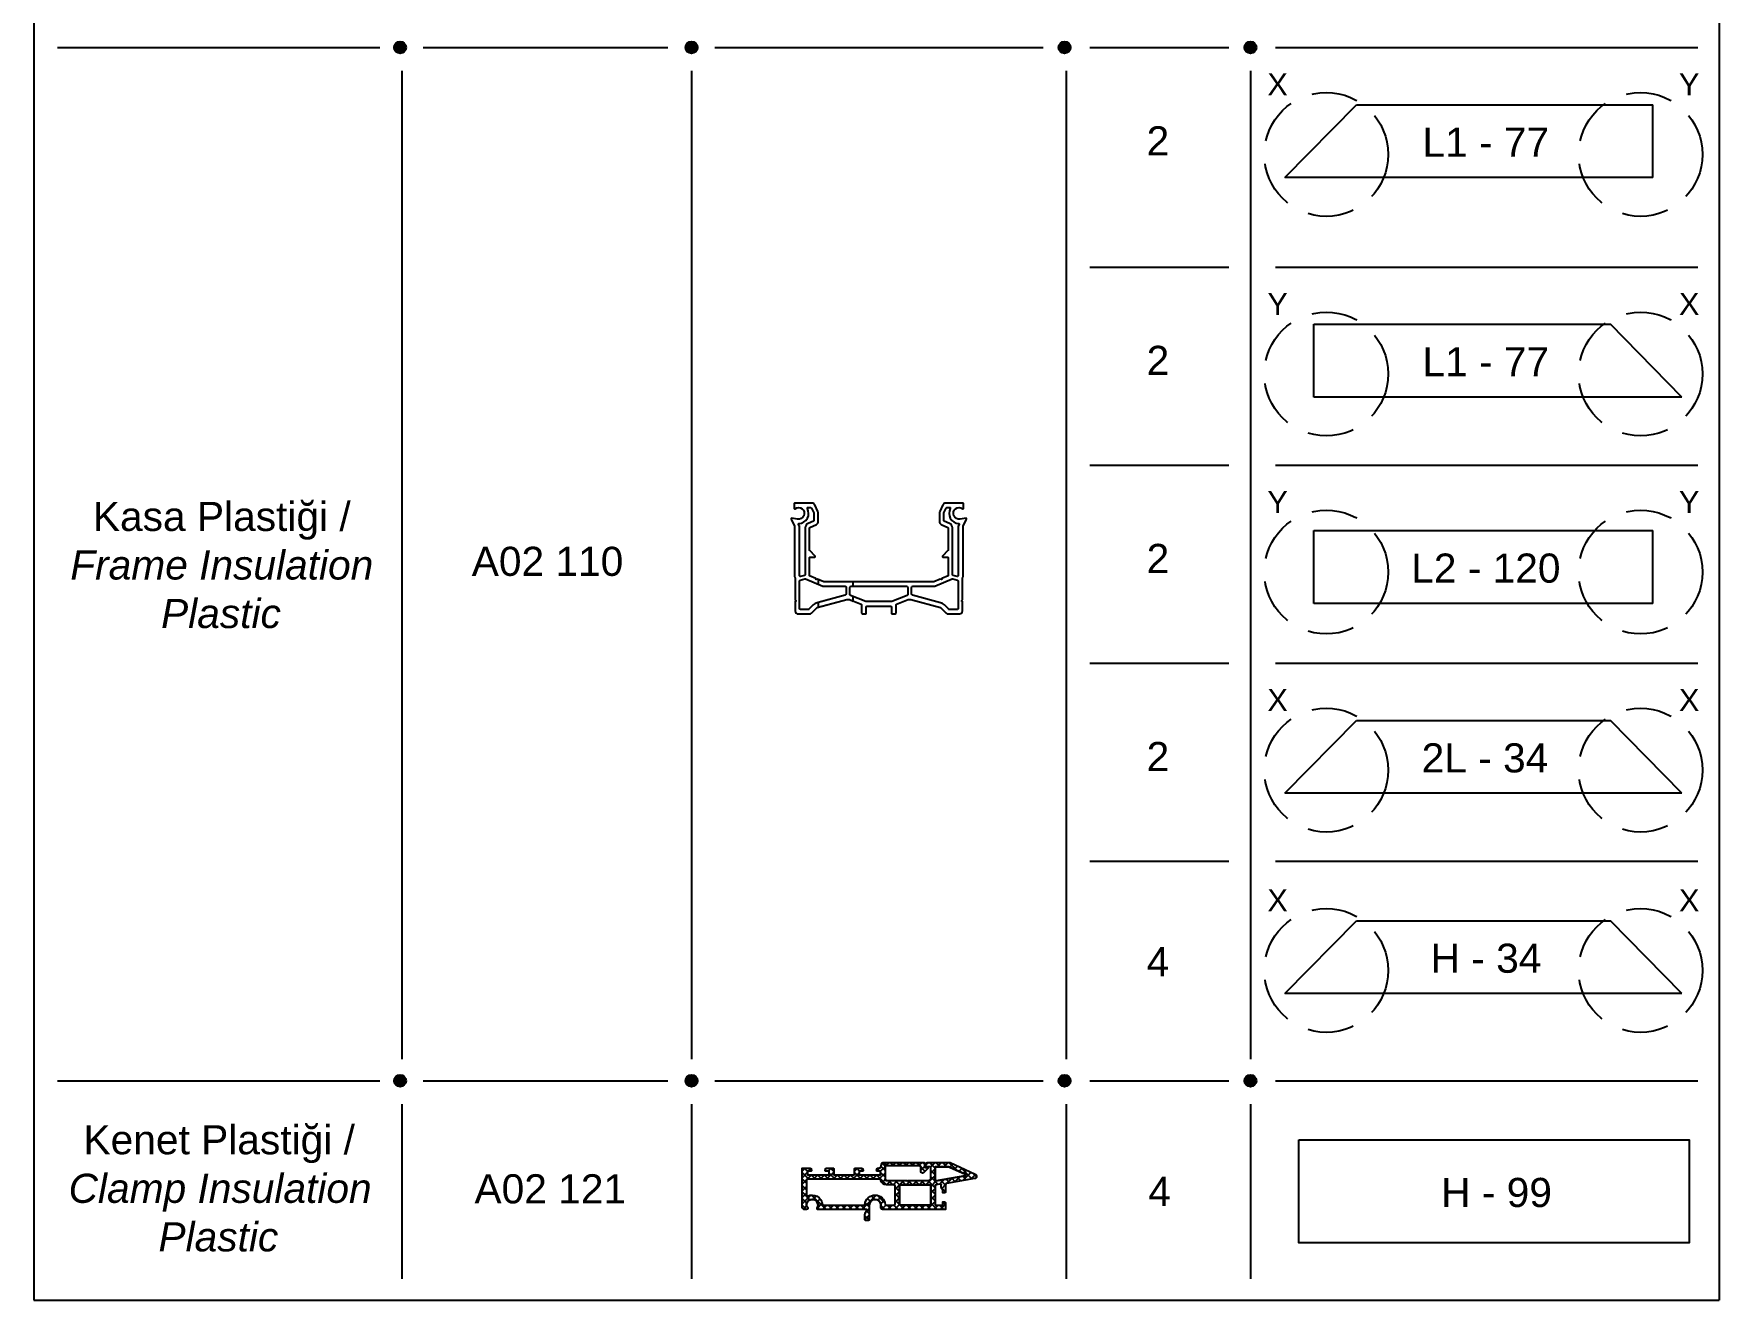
# Model space of a CAD drawing. Header units: millimetres. Extents: x 221 to 2771, y 196 to 840.
# Drawn here: x 896.3 to 1012, y 661.4 to 748.4 of the extents above; entities that cross this region are included whole.
import ezdxf

# ---------------------------------------------------------------- set-up
doc = ezdxf.new("R2010")
doc.units = ezdxf.units.MM
doc.linetypes.add('HIDDEN', pattern=[9.524999999999999, 6.35, -3.175])
for name, color, linetype in [('1', 7, 'Continuous'), ('antet_k', 7, 'Continuous'), ('kesit_k', 7, 'Continuous'), ('yazı_numara_k', 21, 'Continuous')]:
    doc.layers.add(name, color=color, linetype=linetype)
doc.styles.get("Standard").update_dxf_attribs({"font": 'arial.ttf'})

# ---------------------------------------------------------------- blocks, each defined once
blk = doc.blocks.new('A02 121 Kenet Plastiği')
h = blk.add_hatch()
h.set_pattern_fill('ANSI37', color=21, scale=0.5, style=0)
h.set_pattern_definition([(45, (-2904.959621484832, -685.0095448569432), (-1.122532015133644, 1.122532015133644), []), (135, (-2904.959621484832, -685.0095448569432), (-1.122532015133644, -1.122532015133644), [])])
h.paths.add_polyline_path([(26.44406208089822, 75.78317739249857), (26.4440620808964, 80.78317739249906, 0.4142135623919118), (26.24406208089931, 80.98317739249978), (25.14406208089783, 80.98317739249978, 0.4142135623710381), (24.9440620808964, 80.78317739249906), (24.9440620808964, 79.01715198872616, 0.1316524975848145), (25.07803667711921, 78.51715198869977), (25.61726716165524, 77.58317739249796, -0.5773502691925022), (25.44406208089855, 77.28317739249906), (8.806203767938936, 77.28317739249906, 0.5858110978518688), (8.550272243535801, 76.8266556533672, -1.330799740462049), (4.844363130596321, 75.81322832351727, -0.1937105032953705), (4.990709390105621, 76.1567647372467), (5.26356865476555, 76.42962400190663, 0.6681786379174128), (4.910015264169749, 77.28317739249906), (4.20290848298464, 77.28317739249906, 0.1989123673530972), (3.849355092392216, 77.13673078309148), (3.490508690305433, 76.77788438100833, 0.1989123673748119), (3.344062080897857, 76.42433099040798), (3.344062080897857, 63.08317739250197), (6.27264749087044, 63.08317739250197, 0.3394542588290131), (6.46583265613117, 63.23141358347857), (6.626602171589745, 63.83141358348284, 0.4931454260320452), (6.433417006333912, 64.08317739250197), (5.244062080899312, 64.08317739250197), (5.244062080899312, 65.38317739250124), (12.64406208090077, 65.38317739250124), (12.64406208090077, 64.08317739250197), (11.45470715546617, 64.08317739250197, 0.4931454260320497), (11.26152199021033, 63.83141358348284), (11.42229150566891, 63.23141358347857, 0.3394542588264808), (11.61547667092782, 63.08317739250197), (14.04406208090056, 63.08317739250197, 0.4142135623724417), (14.24406208089931, 63.28317739250011), (14.24406208089931, 65.18317739250273, -0.4142135623781852), (14.44406208089539, 65.38317739250124), (21.14406208090117, 65.38317739250124, -0.4142135623876047), (21.34406208089786, 65.18317739249687), (21.34406208090149, 63.28317739249906, 0.4142135623698783), (21.54406208089956, 63.08317739250197), (23.97264749087648, 63.08317739250197, 0.3394542588677253), (24.16583265612964, 63.23141358347693), (24.32660217158821, 63.83141358347754, 0.4931454260297173), (24.13341700632868, 64.08317739250197), (22.94406208090004, 64.08317739250197), (22.94406208090004, 65.38317739250124), (30.34406208089786, 65.38317739250124), (30.34406208089786, 64.08317739250197), (29.15470715546689, 64.08317739250197, 0.4931454260291669), (28.9615219902098, 63.83141358348075), (29.12229150566782, 63.23141358347857, 0.3394542588264808), (29.31547667092673, 63.08317739250197), (29.89059668331582, 63.08317739250197, -0.3394542588669975), (30.37355959644461, 62.71258691506487), (30.71085914300056, 61.4537678699453, 0.3394542588547809), (31.19382205614602, 61.08317739249833), (45.04406208089858, 61.08317739250197, 0.4142135623780626), (45.34406208089786, 61.3831773924976), (45.34406208090149, 62.58317739250131, -0.4142135623718397), (45.54406208090025, 62.78317739249906), (46.34406208089778, 62.78317739249906, 0.6681786379151297), (46.4854834371381, 63.12459874873821), (44.99761547149319, 64.6124667143813, 0.6681786379196879), (44.14406208090077, 64.25891332378526), (44.14406208090077, 62.68317739249687, -0.4142135623673441), (43.74406208089931, 62.28317739249906), (32.26976598616602, 62.28317739249906, 0.1989123673820928), (31.91621259557103, 62.13673078309254), (31.31621259557505, 61.5367307830893, -0.9999999999742756), (31.17479123933663, 61.67815213933136), (31.69761547148482, 62.20097637147774, 0.1989123673826867), (31.84406208089786, 62.55452976208107), (31.84406208089968, 66.78273694064231, -0.4142135623715331), (32.344062080901, 67.2827369406441), (39.14406208089895, 67.2827369406441), (39.44406208090004, 67.58273694064701), (39.74406208089931, 67.2827369406441), (47.04406208089847, 67.2827369406441, -0.4142135623719602), (47.5440620809004, 66.78273694064217), (47.5440620809004, 62.58317739250197), (45.74406208090113, 62.58317739250197, 0.493145426031958), (45.55087691564222, 62.33141358348075), (45.68674195666608, 61.82435834739954, 0.3394542588554214), (46.652667782957, 61.08317739250197), (53.99317987698429, 61.08317739250197, 0.1095178116708945), (54.20448900788688, 61.1300234989867), (62.81626035132594, 65.1457584267225, 0.7332303362614734), (62.61708428406564, 66.65865085876067), (52.97460280983069, 68.3588805036452, -0.3639702342445088), (52.64406208089895, 68.75280360485704), (52.64406208089895, 71.26770733867306, 0.2679491924567593), (52.54406208091288, 71.44091241941308), (52.34406208088694, 71.55638247326351, 0.131652497650103), (52.24406208090477, 71.58317739250197), (51.84406208089855, 71.58317739249833, 0.4142135623676354), (51.64406208089895, 71.3831773924981), (51.64406208089895, 70.59028417368924, -0.1989123673786449), (51.49761547148903, 70.2367307830895), (51.29050869030696, 70.02962400190742, 0.198912367378309), (51.14406208089895, 69.67607061131055), (51.14406208089895, 68.71229163602402, -0.4663076581458556), (50.90933244536427, 68.5153300854181), (49.45723799206826, 68.77137351607598, -0.3639702342717852), (49.0440620809004, 69.26377739258169), (49.0440620809004, 75.48317739249978, -0.4142135623858006), (49.34406208089409, 75.7831773925027), (51.44406208090004, 75.7831773925027, -0.4142135623740041), (51.64406208089895, 75.58317739250363), (51.64406208090077, 74.78317739249738, 0.4142135623739477), (51.84406208089968, 74.58317739249833), (52.24406208090927, 74.58317739249833, 0.131652497594845), (52.34406208089423, 74.6099723117363), (52.54406208089982, 74.72544236558281, 0.2679491924217334), (52.64406208089895, 74.89864744633985), (52.64406208089895, 77.08317739249348, 0.4142135623651521), (52.44406208089399, 77.28317739249906), (30.94406208089955, 77.28317739249906, 0.4142135623704813), (30.44406208089822, 76.78317739249906), (30.44406208089822, 75.78317739249906, -0.9999999999998792)])
h.paths.add_polyline_path([(53.97240881345897, 62.67686960546416), (59.3078918920146, 65.16484622495773, 0.7332303362615473), (59.23320086679087, 65.73218088697104), (49.39615653419969, 67.46671721323219, 0.466307658154883), (49.0440620809004, 67.17127488732876), (49.0440620809004, 62.58317739250197), (53.5497905517168, 62.58317739250197, 0.1095178116835218)], flags=16)
h.paths.add_polyline_path([(4.844062080897857, 72.38464829890654, -0.5575932466335717), (5.278272607214603, 72.65295322734528, 0.5319719912414488), (10.33313783021731, 75.50686160302212, -0.3912512566596022), (10.63220146587264, 75.78317739249906), (24.65592269592162, 75.78317739249906, -0.3912512566656653), (24.95498633157695, 75.50686160302212, 0.9239364353590834), (31.93313783021767, 75.50686160302575, -0.3912512566702848), (32.23220146587482, 75.78317739249906), (34.84406208089786, 75.78317739249906, -0.4142135623733339), (35.34406208089786, 75.28317739249906), (35.34406208089968, 69.28273694064046, -0.4142135623696959), (34.84406208089968, 68.78273694064046), (32.34406208089786, 68.7827369406441, 0.3448306957855403), (30.40260345171919, 67.2630893021269, -0.3448306957804322), (29.91723879442361, 66.88317739250124), (5.044062080898584, 66.88317739250124, -0.4142135623700079), (4.844062080897857, 67.08317739250197)], flags=16)
h.paths.add_polyline_path([(36.84406208089968, 75.28317739249906, -0.4142135623696959), (37.34406208089968, 75.78317739249906), (47.0440620809004, 75.78317739249906, -0.4142135623696959), (47.5440620809004, 75.28317739249906), (47.5440620809004, 69.28273694064046, -0.4142135623696959), (47.0440620809004, 68.78273694064046), (37.34406208089786, 68.7827369406441, -0.4142135623664993), (36.84406208089968, 69.28273694064046)], flags=16)
at = {"color": 21}
for p, q in [((3.344062080899675, 76.42433099041227), (3.344062080899675, 63.08317739250197)), ((3.849355092392216, 77.13673078309148), (3.490508690305433, 76.77788438100833)), ((4.910015264171307, 77.28317739249906), (4.20290848298464, 77.28317739249906)), ((4.990709390105621, 76.1567647372467), (5.26356865476555, 76.42962400190663)), ((25.44406208089822, 77.28317739249906), (8.806203767935585, 77.28317739249906)), ((24.94406208089822, 80.78317739249906), (24.94406208089822, 79.01715198871534)), ((25.07803667711414, 78.51715198871534), (25.61726716165504, 77.58317739249833)), ((26.24406208089931, 80.98317739249978), (25.14406208089895, 80.98317739249978)), ((26.44406208089822, 75.78317739249906), (26.44406208089822, 80.78317739249906)), ((30.44406208089822, 76.78317739249906), (30.44406208089822, 75.78317739249906)), ((52.44406208090004, 77.28317739249906), (30.94406208089822, 77.28317739249906)), ((49.0440620809004, 69.26377739258169), (49.0440620809004, 75.48317739249978)), ((49.34406208089968, 75.7831773925027), (51.44406208089822, 75.7831773925027)), ((51.64406208089895, 75.58317739250197), (51.64406208089895, 74.78317739249906)), ((52.64406208089895, 74.89864744633815), (52.64406208089895, 77.08317739249833)), ((51.14406208089895, 69.67607061131275), (51.14406208089895, 68.71229163602402)), ((51.49761547149319, 70.23673078309366), (51.29050869030652, 70.02962400190518)), ((51.64406208089895, 71.38317739250124), (51.64406208089895, 70.59028417368609)), ((51.84406208090149, 74.58317739249833), (52.24406208090113, 74.58317739249833)), ((52.24406208090113, 71.58317739250197), (51.84406208089968, 71.58317739249833)), ((52.34406208089968, 74.60997231174406), (52.5440620809004, 74.72544236558315)), ((52.5440620809004, 71.44091241942078), (52.34406208089968, 71.55638247325624)), ((52.64406208089895, 68.75280360485704), (52.64406208089895, 71.26770733866215)), ((5.244062080899312, 65.38317739250124), (12.64406208090077, 65.38317739250124)), ((5.244062080899312, 64.08317739250197), (5.244062080899312, 65.38317739250124)), ((6.433417006332093, 64.08317739250197), (5.244062080899312, 64.08317739250197)), ((6.46583265613117, 63.23141358347857), (6.626602171589184, 63.83141358348075)), ((11.26152199021089, 63.83141358348075), (11.42229150566891, 63.23141358347857)), ((12.64406208090077, 64.08317739250197), (11.45470715546799, 64.08317739250197)), ((12.64406208090077, 65.38317739250124), (12.64406208090077, 64.08317739250197)), ((14.24406208089931, 63.28317739249906), (14.24406208089931, 65.18317739250051)), ((14.44406208090004, 65.38317739250124), (21.14406208089895, 65.38317739250124)), ((21.34406208089968, 65.18317739250051), (21.34406208089968, 63.28317739249906)), ((22.94406208090004, 64.08317739250197), (22.94406208090004, 65.38317739250124)), ((22.94406208090004, 65.38317739250124), (30.34406208089968, 65.38317739250124)), ((24.133417006331, 64.08317739250197), (22.94406208090004, 64.08317739250197)), ((24.16583265613008, 63.23141358347857), (24.32660217158991, 63.83141358348075)), ((28.9615219902098, 63.83141358348075), (29.12229150566782, 63.23141358347857)), ((30.34406208089968, 64.08317739250197), (29.15470715546871, 64.08317739250197)), ((30.34406208089968, 65.38317739250124), (30.34406208089968, 64.08317739250197)), ((31.84406208089968, 62.55452976208107), (31.84406208089968, 66.7827369406441)), ((32.34406208089968, 67.2827369406441), (39.14406208089895, 67.2827369406441)), ((39.14406208089895, 67.2827369406441), (39.44406208090004, 67.58273694064701)), ((39.44406208090004, 67.58273694064701), (39.74406208090113, 67.2827369406441)), ((39.74406208090113, 67.2827369406441), (47.0440620809004, 67.2827369406441)), ((44.14406208090077, 64.25891332378524), (44.14406208090077, 62.68317739250051)), ((46.4854834371381, 63.12459874873821), (44.99761547149319, 64.6124667143813)), ((47.5440620809004, 66.7827369406441), (47.5440620809004, 62.58317739250197)), ((50.90933244536609, 68.51533008542174), (49.45723799206644, 68.77137351607598)), ((62.61708428406746, 66.65865085876067), (52.9746028098325, 68.35888050364883)), ((54.20448900787414, 61.13002349898306), (62.81626035132831, 65.14575842672275)), ((3.344062080899675, 63.08317739250197), (6.272647490872259, 63.08317739250197)), ((11.61547667092782, 63.08317739250197), (14.0440620809004, 63.08317739250197)), ((21.54406208089858, 63.08317739250197), (23.97264749087299, 63.08317739250197)), ((29.31547667092673, 63.08317739250197), (29.89059668330447, 63.08317739250197)), ((30.37355959644992, 62.71258691505136), (30.71085914300238, 61.45376786994893)), ((31.17479123933663, 61.67815213933136), (31.69761547149392, 62.20097637148865)), ((31.19382205614602, 61.08317739249833), (45.0440620809004, 61.08317739250197)), ((31.9162125955736, 62.13673078309512), (31.31621259557323, 61.53673078309293)), ((43.74406208090113, 62.28317739249906), (32.26976598616784, 62.28317739249906)), ((45.34406208089968, 61.38317739250124), (45.34406208090149, 62.58317739250197)), ((45.5440620809004, 62.78317739249906), (46.34406208089968, 62.78317739249906)), ((45.55087691564222, 62.33141358348075), (45.6867419566679, 61.82435834739954)), ((47.5440620809004, 62.58317739250197), (45.74406208090113, 62.58317739250197)), ((46.652667782957, 61.08317739250197), (53.99317987700306, 61.08317739250197))]:
    blk.add_line(p, q, dxfattribs=at)
for points in [[(26.44406208089822, 75.78317739249906), (26.4440620808964, 80.78317739249906, 0.4142135623919651), (26.24406208089931, 80.98317739249978), (25.14406208089713, 80.98317739249978, 0.4142135623700079), (24.9440620808964, 80.78317739249906), (24.9440620808964, 79.01715198871534, 0.1316524975785468), (25.07803667711232, 78.5171519887117), (25.61726716165504, 77.58317739249833, -0.5773502691967382), (25.4440620808964, 77.28317739249906), (8.806203767937404, 77.28317739249906, 0.5858110978501428), (8.550272243535801, 76.8266556533672, -1.330799740462045), (4.844363130596321, 75.81322832351725, -0.193710503295372), (4.990709390105621, 76.1567647372467), (5.26356865476555, 76.42962400190663, 0.6681786379175942), (4.910015264169488, 77.28317739249906), (4.20290848298464, 77.28317739249906, 0.1989123673531319), (3.849355092392216, 77.13673078309148), (3.490508690305433, 76.77788438100833, 0.1989123673725886), (3.344062080897857, 76.42433099041227), (3.344062080897857, 63.08317739250197), (6.27264749087044, 63.08317739250197, 0.3394542588290351), (6.46583265613117, 63.23141358347857), (6.626602171589184, 63.83141358348075, 0.493145426035436), (6.433417006333912, 64.08317739250197), (5.244062080899312, 64.08317739250197), (5.244062080899312, 65.38317739250124), (12.64406208090077, 65.38317739250124), (12.64406208090077, 64.08317739250197), (11.45470715546617, 64.08317739250197, 0.493145426035436), (11.26152199021089, 63.83141358348075), (11.42229150566891, 63.23141358347857, 0.3394542588264994), (11.61547667092782, 63.08317739250197), (14.0440620809004, 63.08317739250197, 0.4142135623711115), (14.24406208089931, 63.28317739249906), (14.24406208089931, 65.18317739249687, -0.4142135623881978), (14.4440620808964, 65.38317739250124), (21.14406208089895, 65.38317739250124, -0.4142135623908617), (21.34406208089786, 65.18317739249687), (21.34406208090149, 63.28317739249906, 0.4142135623684475), (21.54406208089858, 63.08317739250197), (23.97264749087299, 63.08317739250197, 0.339454258874954), (24.16583265613008, 63.23141358347857), (24.32660217158809, 63.83141358347712, 0.4931454260267987), (24.133417006331, 64.08317739250197), (22.94406208090004, 64.08317739250197), (22.94406208090004, 65.38317739250124), (30.34406208089786, 65.38317739250124), (30.34406208089786, 64.08317739250197), (29.15470715546689, 64.08317739250197, 0.4931454260291677), (28.9615219902098, 63.83141358348075), (29.12229150566782, 63.23141358347857, 0.3394542588264994), (29.31547667092673, 63.08317739250197), (29.89059668330992, 63.08317739250197, -0.339454258873873), (30.37355959644628, 62.71258691505864), (30.71085914300056, 61.4537678699453, 0.3394542588547785), (31.19382205614602, 61.08317739249833), (45.04406208089858, 61.08317739250197, 0.4142135623780626), (45.34406208089786, 61.3831773924976), (45.34406208090149, 62.58317739250197, -0.4142135623711115), (45.5440620809004, 62.78317739249906), (46.34406208089786, 62.78317739249906, 0.6681786379149767), (46.4854834371381, 63.12459874873821), (44.99761547149319, 64.6124667143813, 0.6681786379223565), (44.14406208090077, 64.2589133237816), (44.14406208090077, 62.68317739249687, -0.4142135623673441), (43.74406208089931, 62.28317739249906), (32.26976598616602, 62.28317739249906, 0.1989123673802042), (31.9162125955736, 62.13673078309512), (31.31621259557505, 61.5367307830893, -0.9999999999742756), (31.17479123933663, 61.67815213933136), (31.69761547148482, 62.20097637147774, 0.1989123673826903), (31.84406208089786, 62.55452976208107), (31.84406208089968, 66.7827369406441, -0.4142135623686303), (32.34406208089786, 67.2827369406441), (39.14406208089895, 67.2827369406441), (39.44406208090004, 67.58273694064701), (39.74406208089931, 67.2827369406441), (47.0440620809004, 67.2827369406441, -0.4142135623696959), (47.5440620809004, 66.7827369406441), (47.5440620809004, 62.58317739250197), (45.74406208090113, 62.58317739250197, 0.4931454260319943), (45.55087691564222, 62.33141358348075), (45.68674195666608, 61.82435834739954, 0.3394542588554285), (46.652667782957, 61.08317739250197), (53.99317987699033, 61.08317739250197, 0.1095178116678044), (54.20448900788688, 61.1300234989867), (62.81626035132649, 65.14575842672275, 0.7332303362611788), (62.61708428406564, 66.65865085876067), (52.97460280983069, 68.3588805036452, -0.363970234244511), (52.64406208089895, 68.75280360485704), (52.64406208089895, 71.26770733867306, 0.2679491924675599), (52.54406208090586, 71.44091241941715), (52.34406208088694, 71.55638247326351, 0.1316524976502351), (52.24406208090477, 71.58317739250197), (51.84406208089786, 71.58317739249833, 0.4142135623620163), (51.64406208089895, 71.38317739250124), (51.64406208089895, 70.59028417368609, -0.1989123673766182), (51.49761547148955, 70.23673078309002), (51.2905086903047, 70.02962400190518, 0.1989123673754509), (51.14406208089895, 69.67607061131275), (51.14406208089895, 68.71229163602402, -0.466307658145875), (50.90933244536427, 68.5153300854181), (49.45723799206826, 68.77137351607598, -0.3639702342717976), (49.0440620809004, 69.26377739258169), (49.0440620809004, 75.48317739249978, -0.4142135623894536), (49.34406208089786, 75.7831773925027), (51.44406208090004, 75.7831773925027, -0.4142135623764391), (51.64406208089895, 75.58317739250197), (51.64406208090077, 74.78317739249906, 0.4142135623764391), (51.84406208089968, 74.58317739249833), (52.24406208089931, 74.58317739249833, 0.1316524975994573), (52.34406208088876, 74.60997231173315), (52.5440620809004, 74.72544236558315, 0.2679491924136432), (52.64406208089895, 74.89864744633451), (52.64406208089895, 77.08317739249833, 0.4142135623491542), (52.44406208090004, 77.28317739249906), (30.9440620808964, 77.28317739249906, 0.4142135623686303), (30.44406208089822, 76.78317739249906), (30.44406208089822, 75.78317739249906, -0.9999999999999998)], [(24.65592269592344, 75.78317739249906, -0.3912512566616814), (24.95498633157877, 75.50686160302575, 0.9239364353597922), (31.93313783021767, 75.50686160302575, -0.3912512566616814), (32.23220146587482, 75.78317739249906), (34.84406208089968, 75.78317739249906, -0.4142135623730951), (35.34406208089968, 75.28317739249906), (35.34406208089968, 69.2827369406441, -0.4142135623730951), (34.84406208089968, 68.7827369406441), (32.34406208089968, 68.7827369406441, 0.3448306957861392), (30.40260345171919, 67.2630893021269, -0.3448306957861392), (29.91723879442543, 66.88317739250124), (5.044062080898584, 66.88317739250124, -0.4142135623730951), (4.844062080899675, 67.08317739250197), (4.844062080899675, 72.38464829890654, -0.5575932466371591), (5.278272607214603, 72.65295322734892, 0.531971991241651), (10.33313783021913, 75.50686160302575, -0.3912512566616814), (10.63220146587446, 75.78317739249906)], [(4.844062080897857, 72.38464829890654, -0.5575932466335717), (5.278272607214603, 72.65295322734528, 0.5319719912414488), (10.33313783021731, 75.50686160302212, -0.3912512566596022), (10.63220146587264, 75.78317739249906), (24.65592269592162, 75.78317739249906, -0.3912512566656653), (24.95498633157695, 75.50686160302212, 0.9239364353590834), (31.93313783021767, 75.50686160302575, -0.3912512566702848), (32.23220146587482, 75.78317739249906), (34.84406208089786, 75.78317739249906, -0.4142135623733339), (35.34406208089786, 75.28317739249906), (35.34406208089968, 69.28273694064046, -0.4142135623696959), (34.84406208089968, 68.78273694064046), (32.34406208089786, 68.7827369406441, 0.3448306957855403), (30.40260345171919, 67.2630893021269, -0.3448306957804322), (29.91723879442361, 66.88317739250124), (5.044062080898584, 66.88317739250124, -0.4142135623700079), (4.844062080897857, 67.08317739250197)], [(47.0440620809004, 68.7827369406441, 0.4142135623730951), (47.5440620809004, 69.2827369406441), (47.5440620809004, 75.28317739249906, 0.4142135623730951), (47.0440620809004, 75.78317739249906), (37.34406208089968, 75.78317739249906, 0.4142135623730951), (36.84406208089968, 75.28317739249906), (36.84406208089968, 69.2827369406441, 0.4142135623730951), (37.34406208089968, 68.7827369406441)], [(36.84406208089968, 75.28317739249906, -0.4142135623696959), (37.34406208089968, 75.78317739249906), (47.0440620809004, 75.78317739249906, -0.4142135623696959), (47.5440620809004, 75.28317739249906), (47.5440620809004, 69.28273694064046, -0.4142135623696959), (47.0440620809004, 68.78273694064046), (37.34406208089786, 68.7827369406441, -0.4142135623664993), (36.84406208089968, 69.28273694064046)], [(53.97240881345897, 62.67686960546416), (59.3078918920146, 65.16484622495773, 0.7332303362615473), (59.23320086679087, 65.73218088697104), (49.39615653419969, 67.46671721323219, 0.466307658154883), (49.0440620809004, 67.17127488732876), (49.0440620809004, 62.58317739250197), (53.5497905517168, 62.58317739250197, 0.1095178116835218)], [(49.0440620809004, 67.17127488732876, -0.4663076581748519), (49.39615653419969, 67.46671721322855), (59.23320086679087, 65.73218088697104, -0.7332303362618093), (59.3078918920146, 65.16484622495773), (53.97240881346079, 62.67686960546416, -0.109517811680783), (53.54979055171862, 62.58317739250197), (49.0440620809004, 62.58317739250197)]]:
    blk.add_lwpolyline(points, format="xyb", close=True, dxfattribs=at)
for centre, radius, start, end in [((3.844062080901494, 76.42433099041591), 0.5000000000026871, 135.0000000004307, 180.0000000004169), ((4.202908482986459, 76.78317739249906), 0.4999999999995932, 90.00000000020843, 135.0000000002004), ((6.844105511721864, 75.7831671048043), 1.999968316683672, 179.1387634398949, 31.44988198007197), ((5.344262780696226, 75.80321134665792), 0.4999999999962015, 135.0000000000115, 178.8520621823641), ((4.910015264171307, 76.78317739249906), 0.4999999999997425, 315.0000000001842, 90), ((8.806203767935585, 76.98317739249978), 0.2999999999990269, 90, 211.4489813890014), ((25.14406208089895, 80.78317739249906), 0.2000000000007276, 90, 180), ((25.9440620808964, 79.01715198871534), 0.9999999999983749, 180, 210.0000000000794), ((25.44406208089822, 77.48317739249978), 0.1999999999995596, 270, 29.99999999975506), ((26.24406208089931, 80.78317739249906), 0.1999999999998181, 0, 89.9999999994789), ((28.44406208089822, 75.78317739249906), 2, 180, 0), ((30.94406208089822, 76.78317739249906), 0.5, 90, 180), ((49.34406208090149, 75.48317739250342), 0.3000000000010914, 90.0000000003474, 180), ((51.44406208089822, 75.58317739250197), 0.2000000000006366, 0, 90), ((52.44406208089822, 77.08317739249833), 0.1999999999999091, 0, 89.9999999994789), ((51.64406208089895, 69.67607061131275), 0.4999999999992052, 134.9999999999701, 180), ((51.14406208090077, 70.59028417368609), 0.4999999999982957, 315.0000000000415, 0), ((51.84406208090149, 74.78317739249906), 0.2000000000016371, 180, 270), ((51.84406208089786, 71.38317739250124), 0.1999999999988176, 89.9999999994789, 180), ((52.24406208089567, 74.78317739249542), 0.1999999999988298, 270.0000000015633, 300.0000000015324), ((52.24406208089567, 71.38317739250488), 0.1999999999976903, 59.99999999828849, 89.99999999843669), ((52.44406208090186, 74.89864744633815), 0.1999999999978403, 299.9999999998773, 0), ((52.44406208089822, 71.26770733866579), 0.2000000000009909, 359.9999999989578, 59.99999999885845), ((6.433417006332093, 63.88317739250124), 0.1999999999998754, 344.9999999998179, 90), ((11.45470715546799, 63.88317739250124), 0.1999999999998754, 90, 195.0000000001821), ((14.44406208090004, 65.18317739250051), 0.2000000000007276, 90, 180), ((21.14406208089895, 65.18317739250051), 0.2000000000007276, 0, 90), ((24.133417006331, 63.88317739250124), 0.2000000000005733, 345.0000000002123, 90), ((29.15470715546871, 63.88317739250124), 0.2000000000005732, 90, 194.9999999997877), ((32.34406208089968, 66.7827369406441), 0.5, 90, 180), ((44.64406208090077, 64.25891332378524), 0.5000000000001859, 45.00000000019575, 180), ((47.0440620809004, 66.7827369406441), 0.5, 0, 90), ((49.5440620809004, 69.26377739258169), 0.4999999999995445, 180, 259.9999999999329), ((50.94406208090004, 68.71229163602402), 0.19999999999966, 259.999999999819, 0), ((53.0440620809004, 68.75280360485704), 0.4000000000020512, 180, 259.9999999998882), ((62.4781657419353, 65.87080465635154), 0.7999999999996089, 295.0000000000488, 80.00000000009571), ((6.272647490874078, 63.28317739250269), 0.199999999999019, 269.9999999994789, 344.9999999987863), ((11.615476670926, 63.28317739250269), 0.1999999999990191, 195.0000000012136, 270.0000000005211), ((14.04406208090222, 63.28317739249906), 0.1999999999979991, 269.9999999994789, 0), ((21.54406208089858, 63.28317739249906), 0.1999999999979991, 180, 270), ((23.97264749087481, 63.28317739249906), 0.1999999999978337, 269.9999999994789, 344.9999999997224), ((29.31547667092491, 63.28317739250269), 0.1999999999990191, 195.0000000012136, 270.0000000005211), ((29.89059668330447, 62.58317739250197), 0.5000000000015024, 14.99999999968702, 90), ((31.19382205614784, 61.58317739249833), 0.5000000000003153, 194.9999999997598, 269.9999999997916), ((31.24550191745584, 61.60744146121215), 0.1000000000001455, 135.0000000003455, 314.9999999989176), ((31.34406208090149, 62.55452976208107), 0.4999999999975194, 315.0000000001381, 0), ((32.2697659861642, 61.78317739249906), 0.499999999999906, 89.9999999995831, 134.9999999995762), ((43.74406208089931, 62.68317739250051), 0.4000000000007276, 270.0000000002606, 0), ((45.0440620809004, 61.38317739250124), 0.2999999999994089, 270, 0), ((45.54406208089858, 62.58317739250197), 0.1999999999978172, 89.9999999994789, 180), ((45.74406208090113, 62.38317739250124), 0.2000000000007826, 90, 194.9999999998821), ((46.652667782957, 62.08317739250197), 1.000000000000001, 194.9999999999944, 270), ((46.34406208089968, 62.98317739249978), 0.2000000000010449, 270, 44.9999999998906), ((53.99317987700488, 61.58317739250197), 0.5000000000001235, 269.9999999997916, 294.9999999998569)]:
    blk.add_arc(centre, radius, start, end, dxfattribs=at)
blk = doc.blocks.new('YUVARLAK')
at = {"ltscale": 10, "true_color": 0xfed100}
blk.add_hatch(color=40, dxfattribs=at).paths.add_polyline_path([(383.2225274211363, 243.0043160470891, 1), (384.2537774211363, 243.0043160470891, 1)])
at = {"color": 40, "ltscale": 10, "true_color": 0xfed100}
blk.add_circle((383.7381524211363, 243.0043160470891), 0.515625, dxfattribs=at)
blk = doc.blocks.new('A02110 - T1')
at = {"color": 31}
for points in [[(4972.528246721943, 1404.030443424106), (4972.528246721943, 1411.511975699941, -0.2134217651352459), (4972.628246721736, 1411.735582497393, 0.2134217651407763), (4972.728246721529, 1411.959189294848), (4972.728246721529, 1429.321850113646), (4973.966736274173, 1431.752522720624, 0.6068148963168507), (4973.760700349145, 1432.041374434321), (4971.70659292345, 1431.752688462146, -1.485656834821791), (4972.610064903347, 1435.34670090411, 0.6141312683194403), (4972.92824672153, 1435.508048534558), (4972.92824672153, 1437.033224599629, 0.4142135623756352), (4972.728246721529, 1437.233224599629), (4966.719920829707, 1437.233224599629, 0.2867453857578572), (4965.821126783407, 1436.671595746417), (4964.729452675229, 1434.433332128669, 0.1139356083042992), (4964.628246721529, 1433.99496098188), (4964.628246721529, 1430.864778374022, 0.2914734195864224), (4965.205628459787, 1429.958470586986), (4967.54163946079, 1428.869170767684, -0.2914734195960435), (4967.628246721529, 1428.733224599629), (4967.628246721529, 1421.098910024562, -0.1989123673792883), (4967.569668077766, 1420.957488668325), (4965.686825365292, 1419.074645955851, 0.6681786379181001), (4965.828246721529, 1418.733224599613), (4967.42824672153, 1418.733224599613, -0.4142135623793216), (4967.628246721529, 1418.533224599613), (4967.628246721529, 1412.29000405008), (4965.462855837987, 1411.388446692598), (4965.301211032697, 1410.996182805753), (4964.908947145853, 1411.157827611044), (4962.74355626231, 1410.256270253562, -0.098951077699261), (4962.628246721529, 1410.233224599629), (4925.028246721527, 1410.233224599629, -0.0989510776985707), (4924.912937180748, 1410.256270253562), (4922.747546297206, 1411.157827611044), (4922.355282410362, 1410.996182805753), (4922.193637605071, 1411.388446692598), (4920.028246721528, 1412.290004050079), (4920.028246721528, 1418.533224599613, -0.4142135623725003), (4920.228246721527, 1418.733224599613), (4921.828246721529, 1418.733224599613, 0.6681786379168696), (4921.969668077767, 1419.074645955851), (4920.086825365292, 1420.957488668325, -0.198912367376155), (4920.028246721528, 1421.098910024563), (4920.028246721528, 1428.73322459963, -0.2914734195852925), (4920.114853982267, 1428.869170767684), (4922.45086498327, 1429.958470586986, 0.2914734195874161), (4923.028246721528, 1430.864778374022), (4923.028246721528, 1433.99496098188, 0.1139356083071739), (4922.927040767827, 1434.43333212867), (4921.835366659651, 1436.671595746417, 0.2867453857586699), (4920.936572613353, 1437.233224599629), (4914.92824672153, 1437.233224599629, 0.4142135623744983), (4914.728246721529, 1437.033224599629), (4914.728246721529, 1435.508048534558, 0.6141312683201858), (4915.046428539711, 1435.34670090411, -1.485656834822105), (4915.949900519609, 1431.752688462146), (4913.895793093915, 1432.041374434321, 0.6068148963129367), (4913.689757168884, 1431.752522720625), (4914.92824672153, 1429.321850113646), (4914.92824672153, 1411.959189294848, 0.213421765135006), (4915.028246721321, 1411.735582497394, -0.2134217651373904), (4915.128246721116, 1411.511975699941), (4915.128246721116, 1404.030443424106), (4915.428246721115, 1403.730443424112), (4915.128246721116, 1403.430443424105), (4915.128246721116, 1400.233224599628, 0.4142135623732673), (4916.128246721116, 1399.233224599628), (4919.959617571012, 1399.233224599628, 0.1989123673789304), (4920.6667243522, 1399.526117818442), (4922.376688027299, 1401.236081493541, -0.1306301045535271), (4922.692726324874, 1401.419394347996), (4932.8341961535, 1404.180540788355, -0.1644935963697373), (4933.793412451327, 1404.1226804994), (4937.741279867153, 1402.516872520068, -0.3050905317396008), (4937.928246721115, 1402.238981340114), (4937.928246721115, 1399.533224599629, 0.4142135623741653), (4938.228246721114, 1399.233224599628), (4939.228246721114, 1399.233224599628, 0.4142135623734075), (4939.528246721114, 1399.533224599628), (4939.528246721114, 1401.633224599628, -0.4142135623743873), (4939.828246721115, 1401.933224599628), (4947.828246721942, 1401.933224599628, -0.4142135623769211), (4948.128246721943, 1401.633224599628), (4948.128246721943, 1399.533224599629, 0.4142135623727796), (4948.428246721944, 1399.233224599628), (4949.428246721944, 1399.233224599628, 0.4142135623722436), (4949.728246721944, 1399.533224599629), (4949.728246721944, 1402.238981340112, -0.3050905317406669), (4949.915213575904, 1402.516872520068), (4953.863080991732, 1404.122680499401, -0.1644935963696066), (4954.822297289558, 1404.180540788355), (4964.963767118184, 1401.419394347995, -0.1306301045609486), (4965.279805415758, 1401.236081493542), (4966.989769090859, 1399.526117818443, 0.19891236738213), (4967.696875872045, 1399.233224599628), (4971.528246721943, 1399.233224599628, 0.4142135623731065), (4972.528246721943, 1400.233224599628), (4972.528246721943, 1403.430443424106), (4972.228246721944, 1403.730443424112)], [(4916.456666254167, 1430.240686193668, 0.5507094558108512), (4919.286155076306, 1435.435927302331, -0.5721834887419186), (4919.460892696579, 1435.733224599628), (4920.436677131824, 1435.733224599628, -0.2867453857636143), (4920.706315345713, 1435.564735943666), (4921.497884935418, 1433.941777773018, -0.1139356082939278), (4921.528246721529, 1433.810266428977), (4921.528246721529, 1431.374434582667, -0.2914734195903212), (4921.355032200052, 1431.102542246558), (4919.564930494259, 1430.267804112269, 0.2769396759994691), (4918.528246721529, 1428.733224599637), (4918.528246721529, 1412.748590023717, -0.338333716053874), (4918.307056835052, 1412.459126785968), (4916.99054619151, 1412.100689721269, -0.4943955876015048), (4916.611736077981, 1412.390152959016), (4916.611736077981, 1429.321850113646), (4916.291517494051, 1429.950314470523, -0.5387713605338679)], [(4966.12824672153, 1431.374434582669), (4966.12824672153, 1433.810266428974, -0.1139356082896313), (4966.158608507641, 1433.941777773021), (4966.950178097342, 1435.564735943665, -0.2867453857533384), (4967.219816311235, 1435.733224599628), (4968.195600746481, 1435.733224599628, -0.5721834887321555), (4968.370338366754, 1435.435927302331, 0.5507094558112833), (4971.199827188891, 1430.240686193668, -0.5387713605471347), (4971.364975949005, 1429.950314470522), (4971.044757365077, 1429.321850113646), (4971.044757365079, 1412.390152959016, -0.4943955875983264), (4970.665947251548, 1412.100689721268), (4969.349436608006, 1412.459126785968, -0.338333716048259), (4969.128246721529, 1412.748590023716), (4969.128246721529, 1428.733224599636, 0.2769396759985978), (4968.0915629488, 1430.267804112269), (4966.301461243007, 1431.102542246557, -0.2914734195913424)], [(4916.628246721116, 1401.033224599628), (4916.628246721116, 1410.529126327317, -0.3383337160485718), (4916.849436607589, 1410.818589565065), (4918.449436608002, 1411.254210276892, -0.1666011821669463), (4918.643556262307, 1411.241701385214), (4924.57624740371, 1408.771634022849, 0.0989510776979073), (4924.768429971672, 1408.733224599629), (4932.12824672113, 1408.733224599629, -0.4142135623733338), (4932.62824672113, 1408.233224599629), (4932.62824672113, 1406.169034578769, -0.3383337160459861), (4932.25959691034, 1405.686595849192), (4922.649247063818, 1403.070053699215, 0.130630104556883), (4921.31602785552, 1402.296741665321), (4919.84037875547, 1400.821092565272, -0.1989123673820245), (4919.628246721116, 1400.733224599628), (4916.928246721115, 1400.733224599628, -0.4142135623712638)], [(4935.028246721115, 1408.733224599629), (4935.028246721115, 1410.233224599629), (4925.028246721527, 1410.233224599629, -0.0989510776947784), (4924.912937180748, 1410.256270253562), (4923.028246721115, 1411.040958396184), (4923.028246721115, 1409.416141864545), (4924.576247403709, 1408.771634022849, 0.0989510776954773), (4924.768429971672, 1408.733224599629), (4932.128246721129, 1408.733224599629, -0.4142135623751528), (4932.628246721129, 1408.233224599629), (4932.628246721129, 1406.169034578769, -0.3383337160462466), (4932.25959691034, 1405.686595849192), (4923.028246721115, 1403.173241261997), (4923.028246721115, 1401.510744119124), (4932.8341961535, 1404.180540788355, -0.1644935963694987), (4933.793412451327, 1404.1226804994), (4935.028246721115, 1403.62040762275), (4935.028246721115, 1405.239746531145), (4934.139858144399, 1405.601101489399, -0.3050905317329725), (4933.82824672113, 1406.064253455991), (4933.82824672113, 1408.233224599629, -0.4142135623706054), (4934.32824672113, 1408.733224599629)], [(4933.828246721131, 1406.064253455991), (4933.828246721131, 1408.233224599629, -0.4142135623733338), (4934.328246721131, 1408.733224599629), (4953.328246721928, 1408.733224599629, -0.4142135623733338), (4953.828246721928, 1408.233224599629), (4953.828246721928, 1406.064253455991, -0.3050905317339216), (4953.51663529866, 1405.6011014894), (4948.24127986798, 1403.455333419673, -0.0968800440906559), (4948.128246721943, 1403.433224599628), (4939.528246721115, 1403.433224599628, -0.0968800440833384), (4939.415213575075, 1403.455333419674), (4934.139858144398, 1405.6011014894, -0.305090531734022)], [(4955.028246721928, 1406.169034578768), (4955.028246721928, 1408.233224599629, -0.4142135623733338), (4955.528246721928, 1408.733224599629), (4962.888063471385, 1408.733224599629, 0.0989510776965475), (4963.080246039349, 1408.771634022849), (4969.01293718075, 1411.241701385214, -0.1666011821682012), (4969.207056835056, 1411.254210276891), (4970.807056835467, 1410.818589565065, -0.3383337160481754), (4971.028246721943, 1410.529126327319), (4971.028246721943, 1401.033224599628, -0.4142135623737213), (4970.728246721944, 1400.733224599628), (4968.028246721942, 1400.733224599628, -0.1989123673798324), (4967.816114687587, 1400.821092565272), (4966.340465587537, 1402.296741665322, 0.13063010455784), (4965.00724637924, 1403.070053699214), (4955.396896532718, 1405.686595849193, -0.3383337160429722)]]:
    blk.add_lwpolyline(points, format="xyb", close=True, dxfattribs=at)

msp = doc.modelspace()

# ---------------------------------------------------------------- linework, layer by layer
at = {"color": 7}
for p, q in [((1012.038753845831, 801.953264123747), (1012.03875384583, 661.3823512696431)), ((981.5771454827226, 732.3331696620876), (1010.570123444829, 732.3331696620876)), ((981.5771454827226, 718.7331696620877), (1010.570123444829, 718.7331696620877)), ((981.5771454827226, 705.1331696620878), (1010.570123444829, 705.1331696620878)), ((981.5771454827226, 691.5331696620879), (1010.570123444829, 691.5331696620879)), ((896.3078000261456, 661.3823512696431), (1012.03875384583, 661.3823512696431))]:
    msp.add_line(p, q, dxfattribs=at)
at = {"color": 7, "linetype": 'HIDDEN', "ltscale": 0.5}
for centre in [(985.0533723701363, 740.0624433781227), (1006.631833691903, 740.0624433781227), (985.0533723701363, 724.9870341819005), (1006.631833691903, 724.9870341819005), (985.0533723701363, 711.3870341819006), (1006.631833691903, 711.3870341819006), (985.0533723701363, 697.7870341819007), (1006.631833691903, 697.7870341819007), (985.0533723701363, 684.0306862610432), (1006.631833691903, 684.0306862610432)]:
    msp.add_circle(centre, 4.251281569759158, dxfattribs=at)
at = {"layer": '1', "color": 7}
for p, q in [((896.3078000261465, 801.953264123747), (896.3078000261465, 661.3823512696431)), ((897.9474488092009, 747.4085788583097), (920.0677428993166, 747.4085788583097)), ((897.9474488092009, 747.4085788583097), (920.0677428993166, 747.4085788583097)), ((923.0479639968634, 747.4085788583097), (939.8479639968635, 747.4085788583097)), ((943.0625910635634, 747.4085788583097), (965.6052412064427, 747.4085788583097)), ((968.8198682731426, 747.4085788583097), (978.3625184160227, 747.4085788583097)), ((981.5771454827226, 747.4085788583097), (1010.57012344483, 747.4085788583097)), ((921.5764558045956, 745.8085788583098), (921.5764558045956, 677.9331696620889)), ((941.4625910635631, 745.8085788583098), (941.4625910635631, 677.9331696620889)), ((967.2037231423309, 745.8085788583098), (967.2037231423309, 677.9331696620889)), ((979.8457540830212, 745.8085788583098), (979.8457540830212, 677.9331696620889)), ((979.8457540830203, 745.8085788583098), (979.8457540830203, 679.5331696620879)), ((968.8198682731426, 732.3331696620876), (978.3625184160227, 732.3331696620876)), ((968.8198682731426, 718.7331696620877), (978.3625184160227, 718.7331696620877)), ((968.8198682731426, 705.1331696620878), (978.3625184160227, 705.1331696620878)), ((968.8198682731426, 691.5331696620879), (978.3625184160227, 691.5331696620879)), ((897.9474488092009, 676.4577604658657), (920.0677428993166, 676.4577604658657)), ((897.9474488092009, 676.4577604658657), (920.0677428993166, 676.4577604658657)), ((923.0479639968634, 676.4577604658657), (939.8479639968635, 676.4577604658657)), ((943.0625910635634, 676.4577604658657), (965.6052412064427, 676.4577604658657)), ((968.8198682731426, 676.4577604658657), (978.3625184160227, 676.4577604658657)), ((981.5771454827226, 676.4577604658657), (1010.57012344483, 676.4577604658657)), ((921.5764558045956, 674.8577604658662), (921.5764558045956, 662.8577604658662)), ((941.4625910635631, 674.8577604658662), (941.4625910635631, 662.8577604658662)), ((967.2037231423309, 674.8577604658662), (967.2037231423309, 662.8577604658662)), ((979.8457540830212, 674.8577604658662), (979.8457540830212, 662.8577604658662))]:
    msp.add_line(p, q, dxfattribs=at)
at = {"layer": 'antet_k', "color": 252}
msp.add_lwpolyline([(983.1767071697612, 672.3990637905531), (1009.970561757789, 672.3990637905531), (1009.970561757789, 665.316457141179), (983.1767071697612, 665.316457141179)], close=True, dxfattribs=at)
at = {"layer": 'kesit_k', "color": 252}
for p, q in [((982.2089963116513, 738.4769803766026), (987.1218676551715, 743.4760134343928)), ((987.1218676551715, 743.4760134343928), (1007.476209750387, 743.4760134343928)), ((1007.476209750387, 738.4769803766026), (1007.476209750387, 743.4760134343928)), ((1007.476209750387, 738.4769803766026), (982.2089963116513, 738.4769803766026)), ((984.2089963116514, 728.4006042381707), (1004.563338406867, 728.4006042381707)), ((984.2089963116514, 723.4015711803804), (984.2089963116514, 728.4006042381707)), ((1009.476209750387, 723.4015711803804), (1004.563338406867, 728.4006042381707)), ((1009.476209750387, 723.4015711803804), (984.2089963116513, 723.4015711803804)), ((984.2089963116515, 709.2326286345815), (984.2089963116515, 714.2316616923717)), ((984.2089963116515, 714.2316616923717), (1007.476209750387, 714.2316616923717)), ((1007.476209750387, 709.2326286345815), (1007.476209750387, 714.2316616923717)), ((1007.476209750387, 709.2326286345815), (984.2089963116514, 709.2326286345815)), ((982.2089963116513, 696.2015711803806), (987.1218676551715, 701.2006042381709)), ((987.1218676551715, 701.2006042381709), (1004.563338406867, 701.2006042381709)), ((1009.476209750387, 696.2015711803806), (1004.563338406867, 701.2006042381709)), ((1009.476209750387, 696.2015711803806), (982.2089963116513, 696.2015711803806)), ((982.2089963116513, 682.4452232595231), (987.1218676551715, 687.4442563173134)), ((987.1218676551715, 687.4442563173134), (1004.563338406867, 687.4442563173134)), ((1009.476209750387, 682.4452232595231), (1004.563338406867, 687.4442563173134)), ((1009.476209750387, 682.4452232595231), (982.2089963116513, 682.4452232595231))]:
    msp.add_line(p, q, dxfattribs=at)

# ---------------------------------------------------------------- block references
at = {"color": 7, "xscale": 0.2, "yscale": 0.2, "zscale": 0.2}
msp.add_blockref('A02110 - T1', (-34.43173320930288, 428.6674934144612), dxfattribs=at)
at = {"xscale": -0.2, "yscale": 0.2, "zscale": 0.2, "rotation": 179.9999999999999}
msp.add_blockref('A02 121 Kenet Plastiği', (948.3894000437693, 683.068162603277), dxfattribs=at)
at = {"layer": '1', "color": 7, "xscale": 0.8, "yscale": 0.8, "zscale": 0.8}
for p in [(614.4706875987976, 553.0051260206369), (634.4853146654967, 553.0051260206369), (660.0979549365338, 553.0051260206369), (672.8552321461129, 553.0051260206369), (614.4706875987976, 482.0543076281929), (634.4853146654967, 482.0543076281929), (660.0979549365338, 482.0543076281929), (672.8552321461129, 482.0543076281929)]:
    msp.add_blockref('YUVARLAK', p, dxfattribs=at)

# ---------------------------------------------------------------- texts
at = {"color": 7, "char_height": 2, "attachment_point": 1}
for s, insert, width in [('{2}', (972.7187114616198, 741.996208443356), 18.416684813134), ('\\pi9.4501;L1 - 77', (982.2089963116513, 741.9032767327608), 27.26721343873442), ('{2}', (972.7187114616198, 726.9207992471338), 18.416684813134), ('\\pi9.4501;L1 - 77', (982.2089963116513, 726.8278675365386), 27.26721343873442), ('\\pi4.8053;A02 110', (921.5764558045958, 713.123368770144), 19.88613525896745), ('{2}', (972.7187114616198, 713.3207992471339), 18.416684813134), ('\\pi8.6766;L2 - 120', (982.2089963116514, 712.6589249907397), 27.26721343873442), ('{2}', (972.7187114616198, 699.720799247134), 18.416684813134), ('\\pi9.3928;2L - 34', (982.2089963116513, 699.6278675365388), 27.26721343873442), ('{4}', (972.7187114616198, 685.6298357883002), 18.416684813134), ('\\pi10.009;H - 34', (982.2089963116513, 685.8715196156809), 27.26721343873442), ('\\pi4.9949;A02 121', (921.5764558045959, 670.0367430542149), 19.88613525896745), ('\\pi5.6293;4', (967.2037231423309, 669.8605699600871), 12.64203094069126), ('\\pi9.766;H - 99', (983.1767071697612, 669.7873053846938), 26.7938545880279)]:
    msp.add_mtext(s, dxfattribs=dict(at, insert=insert, width=width))
at = {"layer": '1', "color": 7, "char_height": 2, "attachment_point": 1}
for s, insert, width in [('\\pi80.826;Kasa Plastiği /{\\fArial|b0|i1|c162|p34; \\P\\pi79.274;Frame Insulation \\P\\pi85.506;Plastic}', (819.5447790366096, 716.2080159184225), 179.1510659999997), ('\\pi3.4181;Kenet Plastiği /{\\fArial|b0|i1|c162|p34; \\P\\pi2.3956;Clamp Insulation \\P\\pi8.5648;Plastic}', (896.3078000261465, 673.406914290947), 25.2686557784491)]:
    msp.add_mtext(s, dxfattribs=dict(at, insert=insert, width=width))
at = {"layer": 'yazı_numara_k', "color": 0, "char_height": 1.5}
for s, insert, attachment_point in [('{\\fArial|b0|i0|c162|p34;X}', (981.0144445026489, 745.6235288239245), 1), ('{\\fArial|b0|i0|c162|p34;Y}', (1010.67076155939, 745.6235288239245), 3), ('{\\fArial|b0|i0|c162|p34;Y}', (981.0144445026489, 730.5481196277024), 1), ('{\\fArial|b0|i0|c162|p34;X}', (1010.67076155939, 730.5481196277024), 3), ('{\\fArial|b0|i0|c162|p34;Y}', (981.0144445026489, 716.9481196277025), 1), ('{\\fArial|b0|i0|c162|p34;Y}', (1010.67076155939, 716.9481196277025), 3), ('{\\fArial|b0|i0|c162|p34;X}', (981.0144445026489, 703.3481196277025), 1), ('{\\fArial|b0|i0|c162|p34;X}', (1010.67076155939, 703.3481196277025), 3), ('{\\fArial|b0|i0|c162|p34;X}', (981.0144445026489, 689.5917717068451), 1), ('{\\fArial|b0|i0|c162|p34;X}', (1010.67076155939, 689.5917717068451), 3)]:
    msp.add_mtext(s, dxfattribs=dict(at, insert=insert, attachment_point=attachment_point))

doc.saveas('drawing.dxf')
